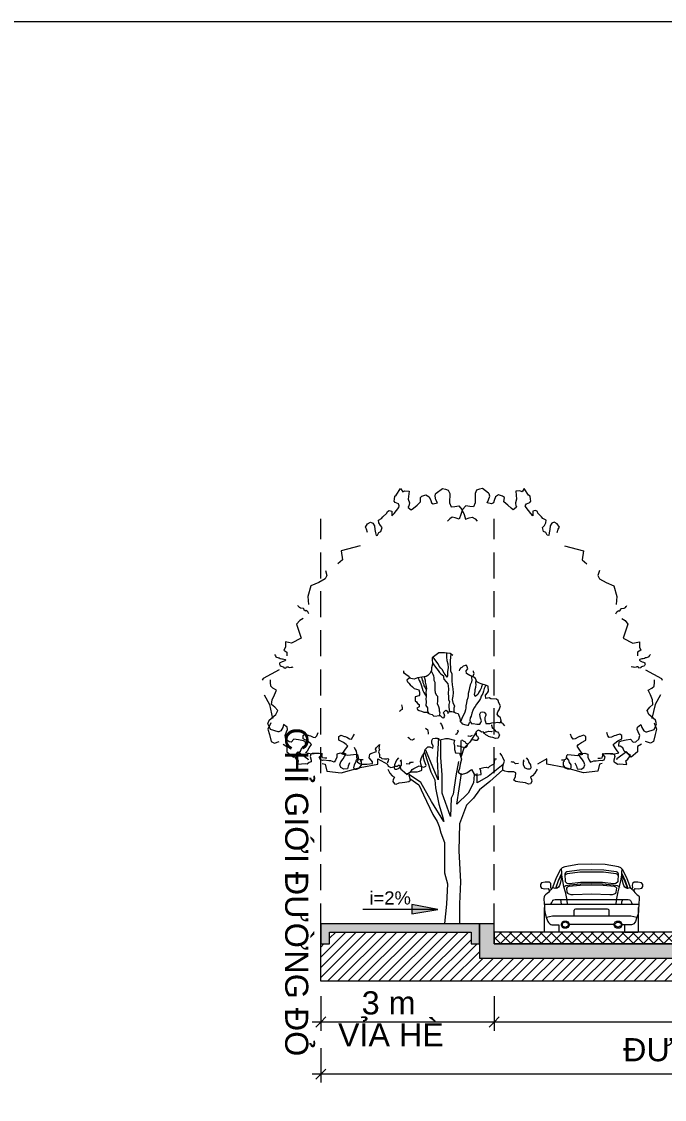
# Model space of a CAD drawing. Header units: millimetres. Extents: x 583747 to 595948, y 2304962 to 2309584.
# Drawn here: x 595604.27 to 595615.4, y 2306904.22 to 2306922.86 of the extents above; entities that cross this region are included whole.
import ezdxf

# ---------------------------------------------------------------- set-up
doc = ezdxf.new("R2010")
doc.units = ezdxf.units.MM
doc.layers.add('CPG_LU_VILLAS', color=7, linetype='Continuous', lineweight=5, true_color=0xff9d61)
doc.layers.add('PDF_Geometry', color=7, linetype='Continuous', true_color=0xeeefee)
doc.layers.add('PDF_Solid Fills', color=7, linetype='Continuous', true_color=0xffffff)
doc.layers.add('PDF_Text', color=7, linetype='Continuous')
doc.layers.add('xref.Luoi tang 1$0$KT-Kich thuoc', color=159, linetype='Continuous', lineweight=18)
doc.styles.add('PDF Arial', font='arial.ttf')

# ---------------------------------------------------------------- blocks, each defined once
blk = doc.blocks.new('1111111111111')
at = {"layer": 'PDF_Geometry', "color": 7, "lineweight": 9}
for points in [[(587221.034, 2313305.265), (587221.014, 2313305.322), (587220.995, 2313305.36), (587221.034, 2313305.417), (587221.084, 2313305.443), (587221.122, 2313305.424), (587221.154, 2313305.379), (587221.161, 2313305.316), (587221.173, 2313305.259), (587221.18, 2313305.214), (587221.205, 2313305.221), (587221.23, 2313305.265), (587221.262, 2313305.284), (587221.287, 2313305.354), (587221.256, 2313305.386), (587221.23, 2313305.43), (587221.224, 2313305.481), (587221.275, 2313305.506), (587221.3, 2313305.538), (587221.364, 2313305.602), (587221.376, 2313305.627), (587221.408, 2313305.646), (587221.453, 2313305.633), (587221.453, 2313305.583), (587221.453, 2313305.551), (587221.491, 2313305.595), (587221.573, 2313305.697), (587221.58, 2313305.729), (587221.567, 2313305.76), (587221.51, 2313305.786), (587221.491, 2313305.805), (587221.497, 2313305.843), (587221.503, 2313305.894), (587221.529, 2313305.913), (587221.605, 2313306.027), (587221.643, 2313305.97), (587221.681, 2313305.989), (587221.751, 2313305.983), (587221.738, 2313305.843), (587221.757, 2313305.779), (587221.745, 2313305.722), (587221.738, 2313305.716), (587221.738, 2313305.697), (587221.789, 2313305.659), (587221.827, 2313305.684), (587221.891, 2313305.741), (587221.948, 2313305.798), (587221.948, 2313305.868), (587221.973, 2313305.894), (587222.043, 2313305.919), (587222.1, 2313305.881), (587222.126, 2313305.817), (587222.138, 2313305.779), (587222.17, 2313305.76), (587222.246, 2313305.779), (587222.214, 2313305.83), (587222.202, 2313305.894), (587222.208, 2313305.932), (587222.221, 2313305.944), (587222.329, 2313306.027), (587222.38, 2313306.014), (587222.43, 2313305.995), (587222.456, 2313305.938), (587222.449, 2313305.779), (587222.481, 2313305.709), (587222.545, 2313305.716), (587222.614, 2313305.729), (587222.665, 2313305.665), (587222.703, 2313305.576), (587222.729, 2313305.494), (587222.792, 2313305.519), (587222.843, 2313305.532), (587222.894, 2313305.5), (587222.932, 2313305.462)], [(587224.316, 2313305.265), (587224.335, 2313305.322), (587224.354, 2313305.36), (587224.316, 2313305.417), (587224.265, 2313305.443), (587224.221, 2313305.424), (587224.195, 2313305.379), (587224.189, 2313305.316), (587224.176, 2313305.259), (587224.17, 2313305.214), (587224.145, 2313305.221), (587224.119, 2313305.265), (587224.081, 2313305.284), (587224.062, 2313305.354), (587224.094, 2313305.386), (587224.119, 2313305.43), (587224.126, 2313305.481), (587224.068, 2313305.506), (587224.043, 2313305.538), (587223.98, 2313305.602), (587223.973, 2313305.627), (587223.941, 2313305.646), (587223.897, 2313305.633), (587223.897, 2313305.583), (587223.897, 2313305.551), (587223.859, 2313305.595), (587223.776, 2313305.697), (587223.764, 2313305.729), (587223.783, 2313305.76), (587223.84, 2313305.786), (587223.859, 2313305.805), (587223.853, 2313305.843), (587223.846, 2313305.894), (587223.821, 2313305.913), (587223.745, 2313306.027), (587223.707, 2313305.97), (587223.668, 2313305.989), (587223.599, 2313305.983), (587223.611, 2313305.843), (587223.592, 2313305.779), (587223.599, 2313305.722), (587223.611, 2313305.716), (587223.605, 2313305.697), (587223.554, 2313305.659), (587223.522, 2313305.684), (587223.459, 2313305.741), (587223.395, 2313305.798), (587223.402, 2313305.868), (587223.37, 2313305.894), (587223.3, 2313305.919), (587223.249, 2313305.881), (587223.224, 2313305.817), (587223.211, 2313305.779), (587223.18, 2313305.76), (587223.103, 2313305.779), (587223.129, 2313305.83), (587223.148, 2313305.894), (587223.141, 2313305.932), (587223.129, 2313305.944), (587223.021, 2313306.027), (587222.97, 2313306.014), (587222.919, 2313305.995), (587222.894, 2313305.938), (587222.894, 2313305.779), (587222.868, 2313305.709), (587222.805, 2313305.716), (587222.735, 2313305.729), (587222.678, 2313305.665), (587222.646, 2313305.576), (587222.621, 2313305.494), (587222.551, 2313305.519), (587222.5, 2313305.532), (587222.456, 2313305.5), (587222.418, 2313305.462)], [(587220.907, 2313305.036), (587220.576, 2313304.948), (587220.602, 2313304.795), (587220.519, 2313304.725)], [(587224.443, 2313305.036), (587224.773, 2313304.948), (587224.748, 2313304.795), (587224.83, 2313304.725)], [(587220.303, 2313304.605), (587220.329, 2313304.522), (587220.297, 2313304.465), (587220.189, 2313304.402), (587220.049, 2313304.344), (587219.999, 2313304.16), (587220.011, 2313304.021)], [(587225.046, 2313304.605), (587225.021, 2313304.522), (587225.046, 2313304.465), (587225.161, 2313304.402), (587225.294, 2313304.344), (587225.351, 2313304.16), (587225.338, 2313304.021)], [(587220.018, 2313303.856), (587219.999, 2313303.894), (587219.973, 2313303.913), (587219.967, 2313303.906), (587219.935, 2313303.919), (587219.929, 2313303.944), (587219.922, 2313303.951), (587219.872, 2313303.957), (587219.853, 2313303.97), (587219.84, 2313303.983), (587219.834, 2313303.989), (587219.827, 2313304.002)], [(587225.332, 2313303.856), (587225.351, 2313303.894), (587225.376, 2313303.913), (587225.383, 2313303.906), (587225.408, 2313303.919), (587225.421, 2313303.944), (587225.427, 2313303.951), (587225.478, 2313303.957), (587225.497, 2313303.97), (587225.51, 2313303.983), (587225.516, 2313303.989), (587225.522, 2313304.002)], [(587219.916, 2313303.779), (587219.859, 2313303.741), (587219.802, 2313303.678), (587219.884, 2313303.436), (587219.719, 2313303.348), (587219.611, 2313303.373), (587219.611, 2313303.284), (587219.586, 2313303.227), (587219.637, 2313303.195), (587219.637, 2313303.132)], [(587225.434, 2313303.779), (587225.491, 2313303.741), (587225.541, 2313303.678), (587225.459, 2313303.436), (587225.624, 2313303.348), (587225.738, 2313303.373), (587225.738, 2313303.284), (587225.764, 2313303.227), (587225.707, 2313303.195), (587225.707, 2313303.132)], [(587219.421, 2313303.157), (587219.44, 2313303.132), (587219.446, 2313303.113), (587219.459, 2313303.106), (587219.478, 2313303.1), (587219.491, 2313303.094), (587219.503, 2313303.094), (587219.522, 2313303.087), (587219.548, 2313303.081), (587219.561, 2313303.081), (587219.586, 2313303.075), (587219.605, 2313303.068), (587219.611, 2313303.062), (587219.611, 2313303.056), (587219.599, 2313303.043), (587219.573, 2313303.036), (587219.554, 2313303.03), (587219.541, 2313303.024), (587219.516, 2313303.011), (587219.51, 2313302.998), (587219.51, 2313302.986), (587219.522, 2313302.967), (587219.535, 2313302.954), (587219.554, 2313302.948), (587219.573, 2313302.941), (587219.586, 2313302.935), (587219.586, 2313302.922), (587219.618, 2313302.916), (587219.624, 2313302.929), (587219.63, 2313302.941), (587219.656, 2313302.941), (587219.662, 2313302.935), (587219.687, 2313302.929), (587219.713, 2313302.935), (587219.726, 2313302.935), (587219.745, 2313302.941)], [(587222.507, 2313303.138), (587222.462, 2313303.17), (587222.367, 2313303.183), (587222.265, 2313303.183), (587222.195, 2313303.132), (587222.151, 2313303.094), (587222.151, 2313303.056), (587222.157, 2313303.011), (587222.151, 2313302.967), (587222.138, 2313302.922), (587222.138, 2313302.878), (587222.113, 2313302.827), (587222.075, 2313302.789), (587222.049, 2313302.776), (587221.897, 2313302.751), (587221.84, 2313302.725), (587221.751, 2313302.744), (587221.713, 2313302.713), (587221.726, 2313302.681), (587221.745, 2313302.656), (587221.77, 2313302.63), (587221.814, 2313302.598), (587221.84, 2313302.567), (587221.922, 2313302.541), (587221.935, 2313302.503), (587221.935, 2313302.459), (587221.922, 2313302.44), (587221.859, 2313302.421), (587221.859, 2313302.389), (587221.859, 2313302.351), (587221.878, 2313302.338), (587221.897, 2313302.306), (587221.929, 2313302.287), (587221.929, 2313302.249), (587221.884, 2313302.224), (587221.897, 2313302.205), (587221.929, 2313302.186), (587221.967, 2313302.173), (587222.005, 2313302.154), (587222.056, 2313302.154), (587222.107, 2313302.129), (587222.151, 2313302.116), (587222.183, 2313302.09), (587222.291, 2313302.097), (587222.322, 2313302.065), (587222.354, 2313302.059), (587222.373, 2313302.09), (587222.361, 2313302.129), (587222.341, 2313302.148), (587222.386, 2313302.192), (587222.418, 2313302.173), (587222.424, 2313302.135), (587222.437, 2313302.154), (587222.456, 2313302.167), (587222.494, 2313302.167), (587222.538, 2313302.154), (587222.557, 2313302.148), (587222.602, 2313302.135), (587222.608, 2313302.116), (587222.627, 2313302.071), (587222.634, 2313302.027), (587222.634, 2313301.995), (587222.659, 2313301.97), (587222.672, 2313301.957), (587222.735, 2313301.938), (587222.761, 2313301.932), (587222.78, 2313301.932), (587222.799, 2313301.976), (587222.811, 2313301.989), (587222.837, 2313301.957), (587222.862, 2313301.963), (587222.926, 2313301.951), (587222.951, 2313301.951), (587222.976, 2313301.951), (587222.995, 2313301.976), (587223.008, 2313302.008), (587222.989, 2313302.052), (587222.983, 2313302.084), (587222.976, 2313302.122), (587222.995, 2313302.154), (587223.021, 2313302.16), (587223.053, 2313302.154), (587223.078, 2313302.122), (587223.078, 2313302.103), (587223.072, 2313302.09), (587223.065, 2313302.065), (587223.065, 2313302.059), (587223.065, 2313302.027), (587223.072, 2313301.989), (587223.078, 2313301.963), (587223.116, 2313301.963), (587223.148, 2313301.963), (587223.186, 2313301.97), (587223.256, 2313301.976), (587223.275, 2313301.983), (587223.307, 2313301.976), (587223.332, 2313301.976), (587223.345, 2313302.027)], [(587222.399, 2313303.183), (587222.399, 2313303.106), (587222.405, 2313303.049), (587222.424, 2313302.992), (587222.43, 2313302.922), (587222.418, 2313302.859), (587222.418, 2313302.789), (587222.411, 2313302.763), (587222.361, 2313302.833), (587222.322, 2313302.897), (587222.303, 2313302.916), (587222.272, 2313302.954), (587222.253, 2313302.992), (587222.214, 2313303.043), (587222.189, 2313303.087), (587222.164, 2313303.106)], [(587222.475, 2313303.163), (587222.462, 2313303.049), (587222.462, 2313302.992), (587222.468, 2313302.929), (587222.468, 2313302.871), (587222.494, 2313302.821), (587222.494, 2313302.77), (587222.494, 2313302.7), (587222.5, 2313302.63), (587222.507, 2313302.56), (587222.513, 2313302.49), (587222.507, 2313302.433), (587222.5, 2313302.376), (587222.507, 2313302.325), (587222.538, 2313302.262), (587222.526, 2313302.224), (587222.526, 2313302.186), (587222.526, 2313302.16)], [(587225.929, 2313303.157), (587225.91, 2313303.132), (587225.903, 2313303.113), (587225.891, 2313303.106), (587225.872, 2313303.1), (587225.859, 2313303.094), (587225.846, 2313303.094), (587225.827, 2313303.087), (587225.802, 2313303.081), (587225.783, 2313303.081), (587225.764, 2313303.075), (587225.745, 2313303.068), (587225.738, 2313303.062), (587225.738, 2313303.056), (587225.751, 2313303.043), (587225.776, 2313303.036), (587225.789, 2313303.03), (587225.808, 2313303.024), (587225.834, 2313303.011), (587225.834, 2313302.998), (587225.84, 2313302.986), (587225.827, 2313302.967), (587225.814, 2313302.954), (587225.795, 2313302.948), (587225.776, 2313302.941), (587225.764, 2313302.935), (587225.764, 2313302.922), (587225.732, 2313302.916), (587225.726, 2313302.929), (587225.719, 2313302.941), (587225.694, 2313302.941), (587225.681, 2313302.935), (587225.662, 2313302.929), (587225.637, 2313302.935), (587225.624, 2313302.935), (587225.599, 2313302.941)], [(587219.503, 2313302.89), (587219.224, 2313302.738), (587219.211, 2313302.713)], [(587222.157, 2313303.011), (587222.183, 2313302.973), (587222.208, 2313302.935), (587222.234, 2313302.909), (587222.253, 2313302.878), (587222.278, 2313302.846), (587222.303, 2313302.821), (587222.348, 2313302.783), (587222.348, 2313302.757), (587222.354, 2313302.725), (587222.392, 2313302.681), (587222.424, 2313302.649), (587222.43, 2313302.611), (587222.437, 2313302.554), (587222.43, 2313302.484), (587222.437, 2313302.421), (587222.437, 2313302.376), (587222.449, 2313302.338), (587222.443, 2313302.287), (587222.443, 2313302.243), (587222.449, 2313302.16)], [(587223.408, 2313301.919), (587223.383, 2313301.957), (587223.376, 2313301.963), (587223.351, 2313301.97), (587223.345, 2313302.014), (587223.332, 2313302.059), (587223.3, 2313302.09), (587223.275, 2313302.122), (587223.287, 2313302.16), (587223.313, 2313302.198), (587223.332, 2313302.268), (587223.307, 2313302.319), (587223.294, 2313302.357), (587223.268, 2313302.383), (587223.167, 2313302.389), (587223.141, 2313302.402), (587223.078, 2313302.395), (587223.072, 2313302.452), (587223.11, 2313302.49), (587223.129, 2313302.522), (587223.122, 2313302.605), (587223.072, 2313302.624), (587223.002, 2313302.649), (587222.97, 2313302.656), (587222.926, 2313302.681), (587222.9, 2313302.738), (587222.856, 2313302.776), (587222.805, 2313302.789), (587222.773, 2313302.808), (587222.748, 2313302.827), (587222.741, 2313302.871), (587222.767, 2313302.909), (587222.754, 2313302.96), (587222.735, 2313302.973), (587222.729, 2313302.967), (587222.691, 2313302.954), (587222.665, 2313302.929), (587222.646, 2313302.922), (587222.64, 2313302.916), (587222.627, 2313302.897), (587222.621, 2313302.871)], [(587225.846, 2313302.89), (587226.119, 2313302.738), (587226.132, 2313302.713)], [(587220.722, 2313301.278), (587220.697, 2313301.221), (587220.684, 2313301.176), (587220.621, 2313301.17), (587220.57, 2313301.202), (587220.551, 2313301.246), (587220.57, 2313301.297), (587220.608, 2313301.348), (587220.634, 2313301.392), (587220.665, 2313301.43), (587220.64, 2313301.443), (587220.595, 2313301.443), (587220.557, 2313301.449), (587220.5, 2313301.43), (587220.5, 2313301.379), (587220.481, 2313301.329), (587220.456, 2313301.29), (587220.399, 2313301.316), (587220.361, 2313301.316), (587220.278, 2313301.329), (587220.253, 2313301.322), (587220.221, 2313301.335), (587220.195, 2313301.379), (587220.234, 2313301.417), (587220.253, 2313301.436), (587220.195, 2313301.443), (587220.075, 2313301.443), (587220.049, 2313301.43), (587220.037, 2313301.392), (587220.056, 2313301.329), (587220.056, 2313301.297), (587220.024, 2313301.284), (587219.986, 2313301.259), (587219.954, 2313301.265), (587219.827, 2313301.252), (587219.84, 2313301.316), (587219.802, 2313301.341), (587219.764, 2313301.405), (587219.872, 2313301.481), (587219.897, 2313301.538), (587219.941, 2313301.57), (587219.954, 2313301.563), (587219.967, 2313301.583), (587219.961, 2313301.646), (587219.922, 2313301.659), (587219.84, 2313301.678), (587219.757, 2313301.69), (587219.713, 2313301.64), (587219.675, 2313301.646), (587219.618, 2313301.69), (587219.605, 2313301.754), (587219.63, 2313301.817), (587219.649, 2313301.856), (587219.643, 2313301.9), (587219.58, 2313301.944), (587219.567, 2313301.894), (587219.529, 2313301.836), (587219.497, 2313301.817), (587219.484, 2313301.817), (587219.351, 2313301.856), (587219.332, 2313301.906), (587219.307, 2313301.957), (587219.332, 2313302.021), (587219.446, 2313302.116), (587219.478, 2313302.186), (587219.427, 2313302.243), (587219.37, 2313302.287), (587219.383, 2313302.37), (587219.421, 2313302.459), (587219.459, 2313302.535), (587219.395, 2313302.573), (587219.357, 2313302.605), (587219.351, 2313302.668), (587219.351, 2313302.719)], [(587221.776, 2313302.744), (587221.745, 2313302.776), (587221.719, 2313302.789), (587221.694, 2313302.808), (587221.675, 2313302.827), (587221.662, 2313302.846), (587221.662, 2313302.859), (587221.662, 2313302.871)], [(587221.91, 2313302.751), (587221.929, 2313302.706), (587221.941, 2313302.675), (587221.954, 2313302.649), (587221.967, 2313302.611), (587221.98, 2313302.573), (587221.992, 2313302.529), (587222.005, 2313302.497), (587222.024, 2313302.471), (587222.049, 2313302.433)], [(587221.967, 2313302.763), (587221.98, 2313302.713), (587221.992, 2313302.694), (587221.992, 2313302.668), (587222.005, 2313302.636), (587222.005, 2313302.611), (587222.03, 2313302.586), (587222.049, 2313302.541)], [(587222.011, 2313302.77), (587222.03, 2313302.713), (587222.03, 2313302.675), (587222.043, 2313302.63), (587222.056, 2313302.567), (587222.043, 2313302.503), (587222.049, 2313302.459), (587222.049, 2313302.421), (587222.043, 2313302.389), (587222.049, 2313302.338), (587222.043, 2313302.275), (587222.068, 2313302.23), (587222.068, 2313302.179), (587222.087, 2313302.141)], [(587222.132, 2313302.871), (587222.164, 2313302.814), (587222.176, 2313302.783), (587222.183, 2313302.751), (587222.183, 2313302.713), (587222.195, 2313302.675), (587222.195, 2313302.636), (587222.195, 2313302.605), (587222.195, 2313302.567), (587222.195, 2313302.535), (587222.202, 2313302.497), (587222.221, 2313302.459), (587222.246, 2313302.433), (587222.246, 2313302.395), (587222.246, 2313302.344), (587222.24, 2313302.306), (587222.259, 2313302.256), (587222.272, 2313302.217), (587222.272, 2313302.179), (587222.284, 2313302.148), (587222.272, 2313302.097)], [(587222.824, 2313302.783), (587222.837, 2313302.719), (587222.83, 2313302.675), (587222.811, 2313302.63), (587222.799, 2313302.579), (587222.786, 2313302.522), (587222.773, 2313302.478), (587222.773, 2313302.446), (587222.767, 2313302.402), (587222.754, 2313302.357), (587222.748, 2313302.319), (587222.735, 2313302.268), (587222.735, 2313302.23), (587222.729, 2313302.198), (587222.716, 2313302.154), (587222.697, 2313302.116), (587222.678, 2313302.078), (587222.64, 2313301.989)], [(587222.856, 2313302.77), (587222.868, 2313302.795), (587222.881, 2313302.827), (587222.868, 2313302.852), (587222.868, 2313302.871)], [(587223.021, 2313302.643), (587223.008, 2313302.598), (587223.002, 2313302.573), (587222.983, 2313302.535), (587222.957, 2313302.503), (587222.945, 2313302.465), (587222.913, 2313302.44), (587222.894, 2313302.427), (587222.887, 2313302.465), (587222.894, 2313302.516), (587222.894, 2313302.548), (587222.907, 2313302.592), (587222.913, 2313302.636), (587222.907, 2313302.662), (587222.913, 2313302.706)], [(587224.621, 2313301.278), (587224.653, 2313301.221), (587224.659, 2313301.176), (587224.729, 2313301.17), (587224.78, 2313301.202), (587224.792, 2313301.246), (587224.78, 2313301.297), (587224.741, 2313301.348), (587224.71, 2313301.392), (587224.684, 2313301.43), (587224.703, 2313301.443), (587224.748, 2313301.443), (587224.792, 2313301.449), (587224.849, 2313301.43), (587224.849, 2313301.379), (587224.868, 2313301.329), (587224.894, 2313301.29), (587224.951, 2313301.316), (587224.989, 2313301.316), (587225.072, 2313301.329), (587225.097, 2313301.322), (587225.129, 2313301.335), (587225.148, 2313301.379), (587225.116, 2313301.417), (587225.097, 2313301.436), (587225.148, 2313301.443), (587225.275, 2313301.443), (587225.3, 2313301.43), (587225.313, 2313301.392), (587225.294, 2313301.329), (587225.294, 2313301.297), (587225.319, 2313301.284), (587225.364, 2313301.259), (587225.395, 2313301.265), (587225.522, 2313301.252), (587225.503, 2313301.316), (587225.541, 2313301.341), (587225.586, 2313301.405), (587225.478, 2313301.481), (587225.453, 2313301.538), (587225.408, 2313301.57), (587225.395, 2313301.563), (587225.383, 2313301.583), (587225.389, 2313301.646), (587225.427, 2313301.659), (587225.51, 2313301.678), (587225.586, 2313301.69), (587225.63, 2313301.64), (587225.675, 2313301.646), (587225.732, 2313301.69), (587225.745, 2313301.754), (587225.719, 2313301.817), (587225.7, 2313301.856), (587225.707, 2313301.9), (587225.764, 2313301.944), (587225.783, 2313301.894), (587225.814, 2313301.836), (587225.853, 2313301.817), (587225.865, 2313301.817), (587225.992, 2313301.856), (587226.018, 2313301.906), (587226.037, 2313301.957), (587226.018, 2313302.021), (587225.903, 2313302.116), (587225.872, 2313302.186), (587225.922, 2313302.243), (587225.973, 2313302.287), (587225.967, 2313302.37), (587225.929, 2313302.459), (587225.891, 2313302.535), (587225.954, 2313302.573), (587225.992, 2313302.605), (587225.999, 2313302.668), (587225.999, 2313302.719)], [(587223.078, 2313302.624), (587223.053, 2313302.567), (587223.04, 2313302.522), (587223.027, 2313302.478), (587223.002, 2313302.433), (587222.989, 2313302.395), (587222.97, 2313302.363), (587222.945, 2313302.325), (587222.919, 2313302.294), (587222.894, 2313302.256), (587222.875, 2313302.224), (587222.856, 2313302.186), (587222.837, 2313302.141), (587222.824, 2313302.09), (587222.811, 2313302.059), (587222.805, 2313302.014), (587222.811, 2313301.989)], [(587219.243, 2313302.459), (587219.338, 2313302.287), (587219.389, 2313302.046)], [(587226.107, 2313302.459), (587226.011, 2313302.287), (587225.954, 2313302.046)], [(587221.618, 2313302.281), (587221.63, 2313302.236), (587221.63, 2313302.205), (587221.611, 2313302.192), (587221.592, 2313302.173), (587221.58, 2313302.167)], [(587219.357, 2313301.97), (587219.307, 2313301.862), (587219.338, 2313301.773), (587219.364, 2313301.652), (587219.421, 2313301.621), (587219.503, 2313301.652)], [(587222.291, 2313301.97), (587222.316, 2313301.944), (587222.322, 2313301.913), (587222.329, 2313301.9), (587222.335, 2313301.881), (587222.335, 2313301.868), (587222.329, 2313301.862)], [(587225.992, 2313301.97), (587226.037, 2313301.862), (587226.011, 2313301.773), (587225.986, 2313301.652), (587225.929, 2313301.621), (587225.846, 2313301.652)], [(587220.329, 2313301.36), (587220.291, 2313301.36), (587220.253, 2313301.367), (587220.246, 2313301.392), (587220.24, 2313301.43), (587220.221, 2313301.443), (587220.107, 2313301.436), (587220.062, 2313301.43), (587219.961, 2313301.456), (587219.992, 2313301.487), (587220.024, 2313301.538), (587220.062, 2313301.595), (587220.037, 2313301.621), (587219.986, 2313301.659), (587219.916, 2313301.697), (587219.916, 2313301.754), (587219.948, 2313301.779), (587220.005, 2313301.76), (587220.018, 2313301.754), (587220.043, 2313301.748), (587220.094, 2313301.722), (587220.126, 2313301.716), (587220.157, 2313301.748), (587220.176, 2313301.805)], [(587220.875, 2313301.367), (587220.868, 2313301.405), (587220.843, 2313301.424), (587220.735, 2313301.411), (587220.691, 2313301.405), (587220.589, 2313301.43), (587220.614, 2313301.462), (587220.653, 2313301.519), (587220.691, 2313301.57), (587220.665, 2313301.595), (587220.614, 2313301.633), (587220.538, 2313301.671), (587220.538, 2313301.735), (587220.57, 2313301.76), (587220.634, 2313301.735), (587220.646, 2313301.735), (587220.672, 2313301.722), (587220.722, 2313301.697), (587220.754, 2313301.69), (587220.78, 2313301.729), (587220.805, 2313301.779)], [(587222.037, 2313301.881), (587222.062, 2313301.862), (587222.068, 2313301.856), (587222.075, 2313301.83), (587222.081, 2313301.805), (587222.081, 2313301.779)], [(587222.589, 2313301.849), (587222.602, 2313301.817), (587222.583, 2313301.798), (587222.57, 2313301.773), (587222.557, 2313301.773)], [(587222.913, 2313301.811), (587222.805, 2313301.64), (587222.697, 2313301.532), (587222.653, 2313301.392), (587222.653, 2313301.602), (587222.653, 2313301.665)], [(587223.18, 2313301.938), (587223.18, 2313301.932), (587223.192, 2313301.894), (587223.224, 2313301.862), (587223.23, 2313301.849), (587223.256, 2313301.824), (587223.281, 2313301.817), (587223.3, 2313301.792), (587223.313, 2313301.773), (587223.319, 2313301.767), (587223.307, 2313301.735), (587223.294, 2313301.709), (587223.249, 2313301.703), (587223.199, 2313301.716), (587223.167, 2313301.722), (587223.129, 2313301.735), (587223.116, 2313301.748), (587223.078, 2313301.767), (587223.059, 2313301.786), (587223.034, 2313301.817), (587223.008, 2313301.811), (587222.976, 2313301.836), (587222.951, 2313301.843), (587222.932, 2313301.836), (587222.913, 2313301.817), (587222.907, 2313301.811), (587222.913, 2313301.786), (587222.913, 2313301.779), (587222.913, 2313301.754), (587222.938, 2313301.741), (587222.951, 2313301.709), (587222.932, 2313301.671), (587222.926, 2313301.665), (587222.919, 2313301.665), (587222.894, 2313301.665), (587222.875, 2313301.678), (587222.856, 2313301.671), (587222.843, 2313301.678), (587222.83, 2313301.684)], [(587222.976, 2313301.836), (587222.976, 2313301.836)], [(587223.192, 2313301.824), (587223.173, 2313301.817), (587223.129, 2313301.824), (587223.122, 2313301.824), (587223.091, 2313301.811), (587223.078, 2313301.811), (587223.053, 2313301.798)], [(587224.392, 2313301.335), (587224.43, 2313301.335), (587224.468, 2313301.341), (587224.475, 2313301.367), (587224.481, 2313301.405), (587224.5, 2313301.424), (587224.614, 2313301.411), (587224.659, 2313301.405), (587224.761, 2313301.43), (587224.729, 2313301.462), (587224.697, 2313301.519), (587224.659, 2313301.57), (587224.684, 2313301.595), (587224.735, 2313301.633), (587224.811, 2313301.671), (587224.811, 2313301.735), (587224.773, 2313301.76), (587224.716, 2313301.735), (587224.703, 2313301.735), (587224.678, 2313301.722), (587224.627, 2313301.697), (587224.595, 2313301.69), (587224.564, 2313301.729), (587224.545, 2313301.779)], [(587225.021, 2313301.36), (587225.059, 2313301.36), (587225.097, 2313301.367), (587225.103, 2313301.392), (587225.11, 2313301.43), (587225.129, 2313301.443), (587225.237, 2313301.436), (587225.287, 2313301.43), (587225.383, 2313301.456), (587225.357, 2313301.487), (587225.319, 2313301.538), (587225.287, 2313301.595), (587225.313, 2313301.621), (587225.364, 2313301.659), (587225.434, 2313301.697), (587225.434, 2313301.754), (587225.402, 2313301.779), (587225.345, 2313301.76), (587225.332, 2313301.754), (587225.3, 2313301.748), (587225.256, 2313301.722), (587225.218, 2313301.716), (587225.192, 2313301.748), (587225.173, 2313301.805)], [(587219.573, 2313301.602), (587219.637, 2313301.563), (587219.637, 2313301.468), (587219.751, 2313301.379), (587219.834, 2313301.468), (587219.999, 2313301.348), (587220.005, 2313301.335)], [(587220.799, 2313301.551), (587220.818, 2313301.513), (587220.837, 2313301.481), (587220.843, 2313301.443), (587220.843, 2313301.424), (587220.843, 2313301.379), (587220.862, 2313301.329), (587220.856, 2313301.297), (587220.894, 2313301.271), (587220.926, 2313301.259), (587220.97, 2313301.259), (587221.021, 2313301.259), (587221.116, 2313301.271), (587221.116, 2313301.297), (587221.097, 2313301.329), (587221.059, 2313301.367), (587221.065, 2313301.398), (587221.072, 2313301.43), (587221.091, 2313301.443), (587221.186, 2313301.475), (587221.173, 2313301.519), (587221.186, 2313301.544), (587221.237, 2313301.595), (587221.23, 2313301.532), (587221.237, 2313301.513), (587221.224, 2313301.468), (587221.237, 2313301.424), (587221.237, 2313301.379), (587221.262, 2313301.373), (587221.281, 2313301.354), (587221.326, 2313301.348), (587221.364, 2313301.348), (587221.383, 2313301.354), (587221.395, 2313301.341), (587221.389, 2313301.316), (587221.376, 2313301.284), (587221.376, 2313301.278)], [(587221.37, 2313301.265), (587221.383, 2313301.24), (587221.389, 2313301.221), (587221.434, 2313301.202), (587221.465, 2313301.208), (587221.522, 2313301.221), (587221.548, 2313301.221), (587221.561, 2313301.233), (587221.58, 2313301.246), (587221.592, 2313301.221), (587221.611, 2313301.17), (587221.63, 2313301.151), (587221.675, 2313301.119), (587221.719, 2313301.081), (587221.732, 2313301.094), (587221.776, 2313301.119), (587221.808, 2313301.163), (587221.834, 2313301.183), (587221.929, 2313301.227), (587222.005, 2313301.208), (587222.043, 2313301.221), (587222.049, 2313301.233), (587222.018, 2313301.309), (587221.999, 2313301.367), (587221.999, 2313301.43), (587222.018, 2313301.462), (587222.03, 2313301.513), (587222.075, 2313301.557), (587222.113, 2313301.557), (587222.164, 2313301.532), (587222.17, 2313301.57), (587222.145, 2313301.621), (587222.145, 2313301.665), (587222.164, 2313301.703), (587222.202, 2313301.709), (587222.24, 2313301.709), (587222.253, 2313301.69), (587222.284, 2313301.678), (587222.38, 2313301.703), (587222.43, 2313301.703), (587222.538, 2313301.671), (587222.526, 2313301.621), (587222.538, 2313301.57), (587222.538, 2313301.513), (587222.557, 2313301.456), (587222.627, 2313301.449), (587222.659, 2313301.341), (587222.634, 2313301.259), (587222.627, 2313301.183), (587222.602, 2313301.119), (587222.659, 2313301.081), (587222.754, 2313301.106), (587222.83, 2313301.163), (587222.875, 2313301.094), (587222.913, 2313301.068), (587223.002, 2313301.081), (587222.995, 2313301.144), (587222.976, 2313301.183), (587223.046, 2313301.202), (587223.091, 2313301.208), (587223.122, 2313301.195), (587223.148, 2313301.221), (587223.23, 2313301.271), (587223.237, 2313301.348), (587223.268, 2313301.348)], [(587221.846, 2313301.697), (587221.814, 2313301.671), (587221.783, 2313301.678), (587221.757, 2313301.703), (587221.732, 2313301.716)], [(587222.259, 2313301.709), (587222.24, 2313301.341), (587222.253, 2313300.986), (587222.107, 2313301.341), (587222.043, 2313301.5)], [(587222.608, 2313301.303), (587222.564, 2313301.056), (587222.513, 2313300.738), (587222.481, 2313300.668), (587222.468, 2313300.351), (587222.322, 2313300.757), (587222.322, 2313301.075), (587222.303, 2313301.373), (587222.303, 2313301.671)], [(587222.659, 2313301.678), (587222.678, 2313301.671), (587222.691, 2313301.659), (587222.71, 2313301.652), (587222.722, 2313301.646), (587222.735, 2313301.621), (587222.767, 2313301.608), (587222.754, 2313301.583), (587222.754, 2313301.563), (587222.735, 2313301.544), (587222.716, 2313301.538), (587222.672, 2313301.551), (587222.659, 2313301.557), (587222.634, 2313301.563), (587222.608, 2313301.57), (587222.595, 2313301.57), (587222.589, 2313301.576), (587222.583, 2313301.583)], [(587222.843, 2313301.754), (587222.811, 2313301.735), (587222.78, 2313301.741), (587222.767, 2313301.741)], [(587225.776, 2313301.602), (587225.707, 2313301.563), (587225.707, 2313301.468), (587225.599, 2313301.379), (587225.516, 2313301.468), (587225.351, 2313301.348), (587225.345, 2313301.335)], [(587221.383, 2313301.17), (587221.421, 2313301.1), (587221.459, 2313301.056), (587221.497, 2313301.03), (587221.478, 2313300.992), (587221.472, 2313300.96), (587221.497, 2313300.916), (587221.529, 2313300.909), (587221.58, 2313300.935), (587221.63, 2313300.941), (587221.681, 2313300.948), (587221.745, 2313300.96), (587221.776, 2313300.979), (587221.757, 2313301.043), (587221.745, 2313301.106), (587221.776, 2313301.125), (587221.84, 2313301.125), (587221.891, 2313301.125), (587221.935, 2313301.138), (587221.973, 2313301.151), (587221.973, 2313301.208), (587221.954, 2313301.265), (587221.948, 2313301.309), (587221.967, 2313301.373), (587221.986, 2313301.405), (587222.018, 2313301.449)], [(587222.018, 2313301.462), (587222.126, 2313301.125), (587222.195, 2313300.986), (587222.208, 2313300.846), (587222.265, 2313300.567), (587222.322, 2313300.376), (587222.354, 2313300.268), (587222.138, 2313300.611), (587221.954, 2313300.941), (587221.757, 2313301.075)], [(587223.967, 2313301.17), (587223.929, 2313301.1), (587223.891, 2313301.056), (587223.853, 2313301.03), (587223.872, 2313300.992), (587223.878, 2313300.96), (587223.853, 2313300.916), (587223.821, 2313300.909), (587223.77, 2313300.935), (587223.719, 2313300.941), (587223.668, 2313300.948), (587223.599, 2313300.96), (587223.567, 2313300.979), (587223.592, 2313301.043), (587223.599, 2313301.106), (587223.567, 2313301.125), (587223.51, 2313301.125), (587223.459, 2313301.125), (587223.408, 2313301.138), (587223.376, 2313301.151), (587223.376, 2313301.208), (587223.389, 2313301.265), (587223.402, 2313301.309), (587223.376, 2313301.373), (587223.357, 2313301.405), (587223.326, 2313301.449)], [(587220.246, 2313301.271), (587220.297, 2313301.259), (587220.329, 2313301.138), (587220.576, 2313301.106), (587220.907, 2313301.202), (587221.211, 2313301.259), (587221.211, 2313301.348), (587221.376, 2313301.259)], [(587220.957, 2313301.335), (587220.919, 2313301.335), (587220.875, 2313301.341), (587220.875, 2313301.367), (587220.837, 2313301.329), (587220.824, 2313301.284), (587220.799, 2313301.246), (587220.792, 2313301.195), (587220.811, 2313301.17), (587220.843, 2313301.17), (587220.887, 2313301.189), (587220.926, 2313301.24), (587220.926, 2313301.297), (587220.907, 2313301.316), (587220.926, 2313301.335)], [(587221.567, 2313301.367), (587221.535, 2313301.329), (587221.516, 2313301.284), (587221.497, 2313301.246), (587221.491, 2313301.195), (587221.503, 2313301.17), (587221.541, 2313301.17), (587221.58, 2313301.189), (587221.618, 2313301.24), (587221.618, 2313301.297), (587221.599, 2313301.316), (587221.618, 2313301.335)], [(587221.7, 2313301.271), (587221.757, 2313301.265), (587221.776, 2313301.29), (587221.808, 2313301.29), (587221.814, 2313301.29), (587221.827, 2313301.297)], [(587223.383, 2313301.252), (587223.122, 2313301.043), (587222.932, 2313300.935), (587222.932, 2313301.094)], [(587223.649, 2313301.271), (587223.592, 2313301.265), (587223.567, 2313301.29), (587223.541, 2313301.29), (587223.535, 2313301.29), (587223.522, 2313301.297)], [(587223.776, 2313301.367), (587223.814, 2313301.329), (587223.827, 2313301.284), (587223.853, 2313301.246), (587223.859, 2313301.195), (587223.846, 2313301.17), (587223.808, 2313301.17), (587223.764, 2313301.189), (587223.732, 2313301.24), (587223.732, 2313301.297), (587223.745, 2313301.316), (587223.732, 2313301.335)], [(587225.097, 2313301.271), (587225.046, 2313301.259), (587225.021, 2313301.138), (587224.773, 2313301.106), (587224.443, 2313301.202), (587224.138, 2313301.259), (587224.138, 2313301.348), (587223.973, 2313301.259)], [(587224.475, 2313301.367), (587224.513, 2313301.329), (587224.526, 2313301.284), (587224.551, 2313301.246), (587224.551, 2313301.195), (587224.538, 2313301.17), (587224.5, 2313301.17), (587224.462, 2313301.189), (587224.424, 2313301.24), (587224.424, 2313301.297), (587224.443, 2313301.316), (587224.424, 2313301.335)], [(587222.881, 2313301.075), (587222.868, 2313300.935), (587222.773, 2313300.757), (587222.576, 2313300.567), (587222.659, 2313301.094)], [(587223.376, 2313301.157), (587223.148, 2313300.96), (587222.97, 2313300.814), (587222.868, 2313300.668), (587222.748, 2313300.548), (587222.627, 2313300.224), (587222.614, 2313299.76), (587222.64, 2313299.221), (587222.627, 2313298.84), (587222.627, 2313298.497)], [(587221.764, 2313301.011), (587221.922, 2313300.897), (587221.999, 2313300.725), (587222.164, 2313300.389), (587222.24, 2313300.268), (587222.272, 2313300.179), (587222.303, 2313300.071), (587222.367, 2313299.9), (587222.367, 2313299.735), (587222.367, 2313299.379), (587222.418, 2313299.189), (587222.399, 2313298.833), (587222.367, 2313298.503)]]:
    blk.add_lwpolyline(points, dxfattribs=at)

msp = doc.modelspace()

# ---------------------------------------------------------------- hatches: boundary and pattern name
at = {"layer": 'CPG_LU_VILLAS'}
h = msp.add_hatch(dxfattribs=at)
h.set_pattern_fill('ANSI31', color=8)
h.set_pattern_definition([(45, (8372.09242, -6391.24092), (-0.088388347648, 0.088388347648), [])])
h.paths.add_polyline_path([(595609.605, 2306907.11), (595609.605, 2306906.907), (595609.452, 2306906.907), (595609.452, 2306906.259), (595624.952, 2306906.259), (595624.952, 2306906.919), (595624.8, 2306906.919), (595624.8, 2306906.957), (595624.636, 2306907.121), (595623.352, 2306907.11), (595623.352, 2306906.907), (595623.2, 2306906.907), (595623.2, 2306906.659), (595612.198, 2306906.659), (595612.198, 2306906.907), (595612.052, 2306906.907), (595612.052, 2306907.11)])
h = msp.add_hatch(dxfattribs=at)
h.set_pattern_fill('ANSI37', color=8)
h.set_pattern_definition([(45, (8391.22842, -6391.24092), (-0.088388347648, 0.088388347648), []), (135, (8391.22842, -6391.24092), (-0.088388347648, -0.088388347648), [])])
h.paths.add_polyline_path([(595612.452, 2306907.11), (595612.452, 2306906.907), (595622.952, 2306906.907), (595622.952, 2306907.11)])
at = {"layer": 'PDF_Solid Fills', "transparency": 33554559}
for points in [[(595611.1, 2306907.58), (595611.068, 2306907.586), (595611.03, 2306907.586), (595611.03, 2306907.434), (595611.221, 2306907.465), (595611.252, 2306907.472), (595611.443, 2306907.503), (595611.475, 2306907.51), (595611.411, 2306907.523), (595611.373, 2306907.529), (595611.31, 2306907.542), (595611.271, 2306907.548), (595611.24, 2306907.554), (595611.202, 2306907.561), (595611.138, 2306907.573)], [(595612.052, 2306907.11), (595612.052, 2306906.907), (595612.198, 2306906.907), (595612.198, 2306907.256), (595609.452, 2306907.256), (595609.452, 2306906.907), (595609.605, 2306906.907), (595609.605, 2306907.11)], [(595622.952, 2306907.256), (595622.952, 2306906.907), (595612.452, 2306906.907), (595612.452, 2306907.256), (595612.198, 2306907.256), (595612.198, 2306906.659), (595623.2, 2306906.659), (595623.2, 2306907.256)]]:
    msp.add_hatch(color=7, dxfattribs=at).paths.add_polyline_path(points)

# ---------------------------------------------------------------- linework, layer by layer
at = {"layer": 'PDF_Geometry', "color": 7, "lineweight": 9}
for points in [[(595609.452, 2306913.91), (595609.452, 2306914.259)], [(595612.452, 2306913.91), (595612.452, 2306914.259)], [(595609.452, 2306913.23), (595609.452, 2306913.681)], [(595612.452, 2306913.23), (595612.452, 2306913.681)], [(595609.452, 2306912.557), (595609.452, 2306913.008)], [(595612.452, 2306912.557), (595612.452, 2306913.008)], [(595609.452, 2306911.884), (595609.452, 2306912.335)], [(595612.452, 2306911.884), (595612.452, 2306912.335)], [(595609.452, 2306911.205), (595609.452, 2306911.656)], [(595612.452, 2306911.205), (595612.452, 2306911.656)], [(595609.452, 2306910.532), (595609.452, 2306910.983)], [(595612.452, 2306910.532), (595612.452, 2306910.983)], [(595609.452, 2306909.859), (595609.452, 2306910.31)], [(595612.452, 2306909.859), (595612.452, 2306910.31)], [(595609.452, 2306909.18), (595609.452, 2306909.63)], [(595612.452, 2306909.18), (595612.452, 2306909.63)], [(595609.452, 2306908.507), (595609.452, 2306908.957)], [(595612.452, 2306908.507), (595612.452, 2306908.957)], [(595609.452, 2306907.834), (595609.452, 2306908.284)], [(595612.452, 2306907.834), (595612.452, 2306908.284)], [(595614.836, 2306907.853), (595614.83, 2306907.859), (595614.817, 2306907.865), (595614.754, 2306908.03), (595614.678, 2306908.189), (595614.646, 2306908.221), (595614.608, 2306908.24), (595614.373, 2306908.278), (595614.138, 2306908.284), (595613.903, 2306908.278), (595613.674, 2306908.24), (595613.63, 2306908.221), (595613.598, 2306908.189), (595613.522, 2306908.03), (595613.458, 2306907.865), (595613.452, 2306907.859), (595613.446, 2306907.853)], [(595613.611, 2306908.202), (595613.617, 2306908.151), (595613.617, 2306908.1), (595613.611, 2306908.024), (595613.598, 2306907.954), (595613.585, 2306907.916), (595613.566, 2306907.891), (595613.541, 2306907.872), (595613.509, 2306907.865), (595613.49, 2306907.872), (595613.465, 2306907.878)], [(595613.681, 2306908.094), (595613.7, 2306908.113), (595613.725, 2306908.126), (595613.935, 2306908.151), (595614.138, 2306908.151), (595614.347, 2306908.151), (595614.557, 2306908.126), (595614.582, 2306908.113), (595614.595, 2306908.094)], [(595614.665, 2306908.126), (595614.722, 2306907.999), (595614.766, 2306907.865), (595614.741, 2306907.872), (595614.716, 2306907.891), (595614.697, 2306907.916), (595614.684, 2306907.954), (595614.671, 2306908.024), (595614.665, 2306908.1), (595614.665, 2306908.151), (595614.671, 2306908.202)], [(595613.617, 2306908.126), (595613.56, 2306907.999), (595613.516, 2306907.865)], [(595613.522, 2306907.865), (595613.56, 2306907.986), (595613.617, 2306908.1), (595613.636, 2306907.999), (595613.655, 2306907.897), (595613.681, 2306907.808), (595613.7, 2306907.719), (595613.712, 2306907.656), (595613.719, 2306907.592)], [(595613.662, 2306907.884), (595613.674, 2306907.903), (595613.693, 2306907.916), (595613.731, 2306907.923), (595613.763, 2306907.929), (595613.954, 2306907.948), (595614.138, 2306907.954), (595614.328, 2306907.948), (595614.512, 2306907.929), (595614.551, 2306907.923), (595614.582, 2306907.916), (595614.608, 2306907.903), (595614.62, 2306907.884)], [(595614.563, 2306907.592), (595614.57, 2306907.656), (595614.582, 2306907.719), (595614.601, 2306907.808), (595614.62, 2306907.897), (595614.646, 2306907.999), (595614.665, 2306908.1), (595614.716, 2306907.986), (595614.76, 2306907.865)], [(595613.408, 2306907.821), (595613.395, 2306907.796), (595613.37, 2306907.777), (595613.344, 2306907.757), (595613.325, 2306907.738), (595613.319, 2306907.719), (595613.312, 2306907.694), (595613.319, 2306907.599), (595613.325, 2306907.567), (595613.325, 2306907.535)], [(595614.868, 2306907.821), (595614.887, 2306907.796), (595614.906, 2306907.777), (595614.931, 2306907.757), (595614.957, 2306907.738), (595614.963, 2306907.719), (595614.963, 2306907.694), (595614.957, 2306907.599), (595614.957, 2306907.567), (595614.951, 2306907.535), (595614.951, 2306907.523), (595614.951, 2306907.51), (595614.951, 2306907.459), (595614.938, 2306907.408), (595614.919, 2306907.351), (595614.9, 2306907.294), (595614.887, 2306907.275), (595614.868, 2306907.256), (595614.849, 2306907.243), (595614.83, 2306907.237), (595614.709, 2306907.237), (595614.671, 2306907.237), (595614.671, 2306907.25), (595614.665, 2306907.262), (595614.658, 2306907.269), (595614.652, 2306907.281), (595614.639, 2306907.288), (595614.627, 2306907.294), (595614.614, 2306907.294), (595614.595, 2306907.294), (595614.582, 2306907.294), (595614.57, 2306907.294), (595614.557, 2306907.288), (595614.544, 2306907.281), (595614.538, 2306907.269), (595614.531, 2306907.262), (595614.525, 2306907.256), (595614.525, 2306907.25), (595614.525, 2306907.243), (595614.525, 2306907.237), (595614.525, 2306907.23), (595614.531, 2306907.218), (595614.538, 2306907.211), (595614.544, 2306907.199), (595614.557, 2306907.192), (595614.57, 2306907.186), (595614.582, 2306907.186), (595614.595, 2306907.186), (595614.614, 2306907.186), (595614.627, 2306907.186), (595614.639, 2306907.192), (595614.652, 2306907.199), (595614.658, 2306907.211), (595614.665, 2306907.218), (595614.671, 2306907.23), (595614.671, 2306907.237)], [(595614.817, 2306907.878), (595614.792, 2306907.872), (595614.766, 2306907.865)], [(595609.452, 2306907.256), (595609.452, 2306907.605)], [(595611.475, 2306907.503), (595611.03, 2306907.586), (595611.03, 2306907.427), (595611.475, 2306907.503), (595610.179, 2306907.503)], [(595612.452, 2306907.256), (595612.452, 2306907.605)], [(595613.325, 2306907.592), (595614.138, 2306907.592), (595614.957, 2306907.592)], [(595613.433, 2306907.592), (595613.452, 2306907.624), (595613.471, 2306907.656), (595613.471, 2306907.662), (595613.484, 2306907.669), (595613.509, 2306907.675), (595613.541, 2306907.675), (595614.138, 2306907.675), (595614.741, 2306907.675), (595614.773, 2306907.675), (595614.798, 2306907.669), (595614.805, 2306907.662), (595614.811, 2306907.656), (595614.83, 2306907.624), (595614.843, 2306907.592)], [(595613.617, 2306907.592), (595613.611, 2306907.637), (595613.605, 2306907.675)], [(595614.665, 2306907.592), (595614.665, 2306907.637), (595614.678, 2306907.675)], [(595614.925, 2306907.364), (595614.868, 2306907.377), (595614.817, 2306907.389), (595614.138, 2306907.389), (595613.465, 2306907.389), (595613.408, 2306907.377), (595613.357, 2306907.364)], [(595613.839, 2306907.389), (595613.839, 2306907.484), (595613.839, 2306907.491), (595613.846, 2306907.497), (595613.852, 2306907.51), (595613.865, 2306907.516), (595614.138, 2306907.516), (595614.411, 2306907.516), (595614.424, 2306907.51), (595614.436, 2306907.497), (595614.436, 2306907.491), (595614.436, 2306907.484), (595614.436, 2306907.389)], [(595614.709, 2306907.237), (595614.709, 2306907.129), (595614.716, 2306907.11), (595614.722, 2306907.11), (595614.938, 2306907.11), (595614.944, 2306907.116), (595614.951, 2306907.129), (595614.951, 2306907.535)], [(595613.757, 2306907.25), (595614.138, 2306907.25), (595614.525, 2306907.25)], [(595609.452, 2306906.005), (595609.452, 2306905.554), (595609.452, 2306905.402)], [(595612.452, 2306906.005), (595612.452, 2306905.554), (595612.452, 2306905.402)], [(595625.098, 2306905.554), (595622.952, 2306905.554), (595612.452, 2306905.554), (595609.3, 2306905.554)], [(595609.452, 2306905.103), (595609.452, 2306904.653), (595609.452, 2306904.507)], [(595625.098, 2306904.653), (595609.3, 2306904.653)]]:
    msp.add_lwpolyline(points, dxfattribs=at)
for points in [[(595614.328, 2306907.967), (595614.138, 2306907.967), (595613.947, 2306907.967), (595613.757, 2306907.948), (595613.719, 2306907.954), (595613.687, 2306907.98), (595613.681, 2306908.119), (595613.693, 2306908.145), (595613.712, 2306908.157), (595613.928, 2306908.189), (595614.138, 2306908.196), (595614.354, 2306908.189), (595614.563, 2306908.157), (595614.589, 2306908.145), (595614.601, 2306908.119), (595614.595, 2306907.98), (595614.557, 2306907.954), (595614.519, 2306907.948)], [(595613.427, 2306907.84), (595613.446, 2306907.853), (595613.433, 2306907.884), (595613.433, 2306907.916), (595613.433, 2306907.954), (595613.408, 2306907.973), (595613.338, 2306907.973), (595613.274, 2306907.961), (595613.255, 2306907.935), (595613.255, 2306907.897), (595613.274, 2306907.872), (595613.331, 2306907.859), (595613.389, 2306907.865), (595613.401, 2306907.846), (595613.408, 2306907.821)], [(595614.836, 2306907.853), (595614.855, 2306907.84), (595614.868, 2306907.821), (595614.881, 2306907.846), (595614.893, 2306907.865), (595614.951, 2306907.859), (595615.008, 2306907.872), (595615.027, 2306907.897), (595615.027, 2306907.935), (595615.001, 2306907.961), (595614.938, 2306907.973), (595614.874, 2306907.973), (595614.849, 2306907.954), (595614.843, 2306907.916), (595614.849, 2306907.884)], [(595614.557, 2306907.783), (595614.563, 2306907.802), (595614.576, 2306907.872), (595614.557, 2306907.891), (595614.538, 2306907.897), (595614.341, 2306907.916), (595614.138, 2306907.923), (595613.941, 2306907.916), (595613.744, 2306907.897), (595613.719, 2306907.891), (595613.706, 2306907.872), (595613.712, 2306907.802), (595613.725, 2306907.783), (595613.744, 2306907.77), (595613.782, 2306907.764), (595613.82, 2306907.764), (595614.138, 2306907.77), (595614.455, 2306907.764), (595614.5, 2306907.764), (595614.538, 2306907.77)], [(595613.573, 2306907.237), (595613.573, 2306907.129), (595613.566, 2306907.11), (595613.554, 2306907.11), (595613.338, 2306907.11), (595613.331, 2306907.116), (595613.325, 2306907.129), (595613.325, 2306907.535), (595613.325, 2306907.523), (595613.325, 2306907.51), (595613.331, 2306907.459), (595613.344, 2306907.408), (595613.357, 2306907.351), (595613.382, 2306907.294), (595613.395, 2306907.275), (595613.414, 2306907.256), (595613.433, 2306907.243), (595613.452, 2306907.237)], [(595623.2, 2306906.659), (595623.2, 2306906.907), (595623.352, 2306906.907), (595623.352, 2306907.11), (595624.8, 2306907.123), (595624.8, 2306906.919), (595624.952, 2306906.919), (595624.952, 2306906.259), (595609.452, 2306906.259), (595609.452, 2306906.907), (595609.605, 2306906.907), (595609.605, 2306907.11), (595612.052, 2306907.11), (595612.052, 2306906.907), (595612.198, 2306906.907), (595612.198, 2306907.256), (595609.452, 2306907.256), (595609.452, 2306906.907), (595609.605, 2306906.907), (595609.605, 2306907.11), (595612.052, 2306907.11), (595612.052, 2306906.907), (595612.198, 2306906.907), (595612.198, 2306906.659)], [(595612.198, 2306907.256), (595612.198, 2306906.659), (595623.2, 2306906.659), (595623.2, 2306907.256), (595622.952, 2306907.256), (595622.952, 2306906.907), (595612.452, 2306906.907), (595612.452, 2306907.256)], [(595613.757, 2306907.25), (595613.751, 2306907.256), (595613.751, 2306907.262), (595613.744, 2306907.269), (595613.738, 2306907.281), (595613.725, 2306907.288), (595613.712, 2306907.294), (595613.7, 2306907.294), (595613.681, 2306907.294), (595613.668, 2306907.294), (595613.655, 2306907.294), (595613.643, 2306907.288), (595613.63, 2306907.281), (595613.624, 2306907.269), (595613.617, 2306907.262), (595613.611, 2306907.25), (595613.611, 2306907.237), (595613.611, 2306907.23), (595613.617, 2306907.218), (595613.624, 2306907.211), (595613.63, 2306907.199), (595613.643, 2306907.192), (595613.655, 2306907.186), (595613.668, 2306907.186), (595613.681, 2306907.186), (595613.7, 2306907.186), (595613.712, 2306907.186), (595613.725, 2306907.192), (595613.738, 2306907.199), (595613.744, 2306907.211), (595613.751, 2306907.218), (595613.757, 2306907.23), (595613.757, 2306907.237), (595613.757, 2306907.243)], [(595613.63, 2306907.237), (595613.63, 2306907.23), (595613.63, 2306907.224), (595613.636, 2306907.218), (595613.643, 2306907.211), (595613.649, 2306907.205), (595613.662, 2306907.205), (595613.668, 2306907.199), (595613.681, 2306907.199), (595613.693, 2306907.199), (595613.706, 2306907.205), (595613.712, 2306907.205), (595613.725, 2306907.211), (595613.731, 2306907.218), (595613.738, 2306907.224), (595613.738, 2306907.23), (595613.738, 2306907.237), (595613.738, 2306907.25), (595613.731, 2306907.262), (595613.725, 2306907.269), (595613.712, 2306907.269), (595613.706, 2306907.275), (595613.693, 2306907.281), (595613.681, 2306907.281), (595613.668, 2306907.281), (595613.662, 2306907.275), (595613.649, 2306907.269), (595613.643, 2306907.269), (595613.636, 2306907.262), (595613.63, 2306907.25)], [(595614.652, 2306907.237), (595614.652, 2306907.23), (595614.652, 2306907.224), (595614.646, 2306907.218), (595614.639, 2306907.211), (595614.627, 2306907.205), (595614.62, 2306907.205), (595614.608, 2306907.199), (595614.595, 2306907.199), (595614.582, 2306907.199), (595614.576, 2306907.205), (595614.563, 2306907.205), (595614.557, 2306907.211), (595614.551, 2306907.218), (595614.544, 2306907.224), (595614.544, 2306907.23), (595614.544, 2306907.237), (595614.544, 2306907.25), (595614.551, 2306907.262), (595614.557, 2306907.269), (595614.563, 2306907.269), (595614.576, 2306907.275), (595614.582, 2306907.281), (595614.595, 2306907.281), (595614.608, 2306907.281), (595614.62, 2306907.275), (595614.627, 2306907.269), (595614.639, 2306907.269), (595614.646, 2306907.262), (595614.652, 2306907.25)], [(595622.952, 2306906.907), (595622.952, 2306907.11), (595612.452, 2306907.11), (595612.452, 2306906.907)]]:
    msp.add_lwpolyline(points, close=True, dxfattribs=at)
at = {"layer": 'PDF_Geometry', "color": 7, "lineweight": 18}
for points in [[(595624.952, 2306907.256), (595624.952, 2306906.259), (595609.452, 2306906.259), (595609.452, 2306907.256), (595609.452, 2306906.907), (595609.605, 2306906.907), (595609.605, 2306907.11), (595612.052, 2306907.11), (595612.052, 2306906.907), (595612.198, 2306906.907), (595612.198, 2306907.256), (595612.198, 2306906.659), (595623.2, 2306906.659), (595623.2, 2306907.256), (595622.952, 2306907.256), (595622.952, 2306906.907), (595612.452, 2306906.907), (595612.452, 2306907.256), (595612.198, 2306907.256), (595609.452, 2306907.256)], [(595622.952, 2306907.11), (595612.452, 2306907.11)]]:
    msp.add_lwpolyline(points, dxfattribs=at)
at = {"layer": 'PDF_Geometry', "color": 7, "lineweight": 20}
for points in [[(595609.364, 2306905.465), (595609.452, 2306905.554), (595609.541, 2306905.643)], [(595612.364, 2306905.465), (595612.452, 2306905.554), (595612.541, 2306905.643)], [(595609.364, 2306904.564), (595609.452, 2306904.653), (595609.541, 2306904.742)]]:
    msp.add_lwpolyline(points, dxfattribs=at)
at = {"layer": 'xref.Luoi tang 1$0$KT-Kich thuoc'}
msp.add_lwpolyline([(595547.358, 2306922.864), (595658.671, 2306922.864), (595658.671, 2306893.757), (595547.358, 2306893.757)], close=True, dxfattribs=at)

# ---------------------------------------------------------------- block references
msp.add_blockref('1111111111111', (8389.228, -6391.241), dxfattribs=at)

# ---------------------------------------------------------------- texts
at = {"layer": 'PDF_Text', "insert": (595608.829, 2306910.65), "char_height": 0.4, "attachment_point": 7, "rotation": 270, "style": 'PDF Arial'}
msp.add_mtext('CHỈ GIỚI ĐƯỜNG ĐỎ', dxfattribs=at)
at = {"layer": 'PDF_Text', "attachment_point": 7, "style": 'PDF Arial'}
for s, insert, char_height in [('i=2%', (595610.294, 2306907.586), 0.2279), ('3 m', (595610.16, 2306905.681), 0.4), ('VỈA HÈ', (595609.749, 2306905.135), 0.4), ('ĐƯỜNG XE CHẠY 15,5M', (595614.685, 2306904.788), 0.4)]:
    msp.add_mtext(s, dxfattribs=dict(at, insert=insert, char_height=char_height))

doc.saveas('drawing.dxf')
